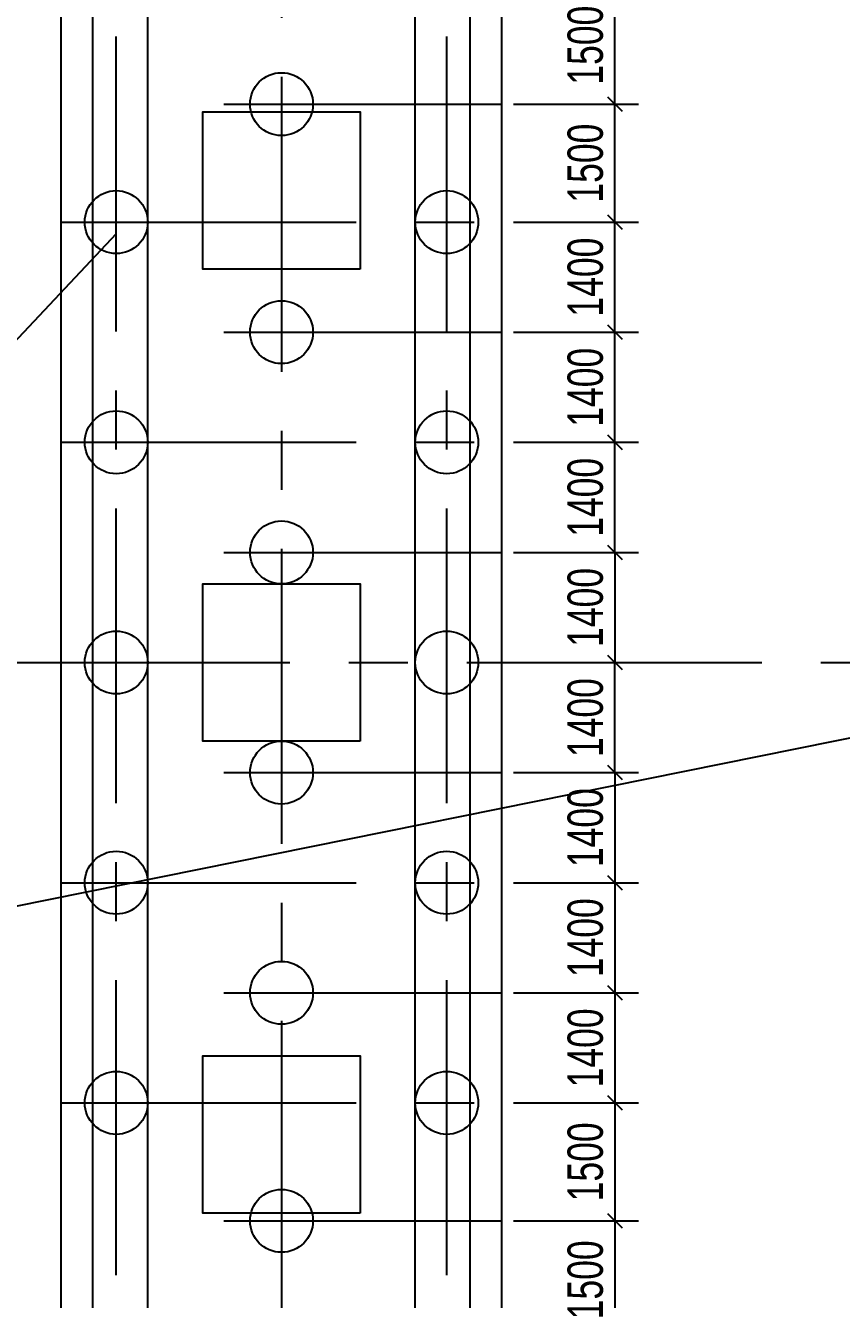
# Model space of a CAD drawing. Extents: x 878294 to 2409453, y -112941 to -40192.
# Drawn here: x 890913 to 897828, y -73858 to -63058 of the extents above; entities that cross this region are included whole.
import ezdxf

# ---------------------------------------------------------------- set-up
doc = ezdxf.new("R2010")
doc.units = 0
doc.header["$LTSCALE"] = 2000
doc.header["$MEASUREMENT"] = 0
doc.linetypes.add('CENTER', pattern=[2, 1.25, -0.25, 0.25, -0.25])
doc.layers.get('0').update_dxf_attribs({"linetype": 'CONTINUOUS'})
doc.layers.get('DEFPOINTS').update_dxf_attribs({"linetype": 'CONTINUOUS'})
for name, color, linetype in [('1', 3, 'CONTINUOUS'), ('6', 1, 'CONTINUOUS'), ('S_02', 151, 'CENTER'), ('S_02_AXIS', 151, 'CENTER'), ('S_05_DIMS', 7, 'CONTINUOUS')]:
    doc.layers.add(name, color=color, linetype=linetype)
doc.layers.add('Not print layer', color=11, linetype='CONTINUOUS', plot=False)
doc.styles.add('KS', font='kstxt.shx', dxfattribs={"width": 0.75, "bigfont": 'kshz.shx'})
doc.dimstyles.new('KS100', dxfattribs={"dimtxt": 300, "dimasz": 120, "dimexe": 200, "dimexo": 100, "dimgap": 100, "dimtad": 1, "dimdec": 0, "dimzin": 14, "dimdsep": 46, "dimtxsty": 'KS', "dimblk": 'ARCHTICK', "dimcen": -900, "dimclrd": 7, "dimclre": 7, "dimclrt": 2, "dimadec": 0, "dimazin": 0, "dimtfac": 1, "dimtdec": 0, "dimtix": 1, "dimtmove": 2, "dimatfit": 2, "dimfxl": 1, "dimtolj": 1, "dimtzin": 14, "dimarcsym": 0})
doc.dimstyles.new('KSDIM1.5', dxfattribs={"dimtxt": 300, "dimasz": 120, "dimexe": 200, "dimexo": 100, "dimgap": 100, "dimtad": 1, "dimdec": 0, "dimlfac": 1.5, "dimzin": 14, "dimdsep": 46, "dimtxsty": 'KS', "dimblk": 'ARCHTICK', "dimblk1": 'OBLIQUE', "dimblk2": 'OBLIQUE', "dimsah": 1, "dimcen": -900, "dimclrd": 7, "dimclre": 7, "dimclrt": 2, "dimadec": 0, "dimazin": 0, "dimtfac": 1, "dimtdec": 0, "dimtix": 1, "dimtmove": 2, "dimatfit": 2, "dimfxl": 200, "dimtolj": 1, "dimtzin": 14, "dimlwd": -3, "dimarcsym": 0})

# ---------------------------------------------------------------- blocks, each defined once
blk = doc.blocks.new('_ArchTick')
at = {"color": 0, "linetype": 'ByBlock', "const_width": 0.3}
blk.add_lwpolyline([(-0.5, -0.5), (0.5, 0.5)], dxfattribs=at)
blk = doc.blocks.new('*D25')
at = {"layer": '1', "color": 7, "lineweight": -2, "transparency": 16777216}
for p, q in [((887404, -59532), (886617, -59018)), ((886122, -61903), (885261, -61525))]:
    blk.add_line(p, q, dxfattribs=at)
blk.add_arc((901083, -68458), 17074, 146.8729, 156.3378, dxfattribs=at)
at = {"layer": 'DEFPOINTS', "color": 0, "transparency": 16777216}
for p in [(887488, -59586), (886292, -59928), (886214, -61943), (901083, -68458)]:
    blk.add_point(p, dxfattribs=at)
at = {"layer": '1', "color": 7, "lineweight": -2, "transparency": 16777216, "xscale": 120, "yscale": 120, "zscale": 120}
for p, rotation in [((886784, -59127), 56.87293049704258), ((885444, -61606), 246.3378077670416)]:
    blk.add_blockref('_ArchTick', p, dxfattribs=dict(at, rotation=rotation))
at = {"layer": '1', "color": 2, "transparency": 16777216, "insert": (885843, -60220), "char_height": 300, "attachment_point": 5, "rotation": 61.6054, "style": 'KS'}
blk.add_mtext('\\A1;9.465°', dxfattribs=at)
blk = doc.blocks.new('*D26')
at = {"layer": '1', "color": 7, "lineweight": -2, "transparency": 16777216}
for p, q in [((886122, -61903), (885261, -61525)), ((885248, -64452), (884336, -64221))]:
    blk.add_line(p, q, dxfattribs=at)
blk.add_arc((901083, -68458), 17074, 156.3378, 165.8027, dxfattribs=at)
at = {"layer": 'DEFPOINTS', "color": 0, "transparency": 16777216}
for p in [(886214, -61943), (885091, -62477), (885345, -64477), (901083, -68458)]:
    blk.add_point(p, dxfattribs=at)
at = {"layer": '1', "color": 7, "lineweight": -2, "transparency": 16777216, "xscale": 120, "yscale": 120, "zscale": 120}
for p, rotation in [((885444, -61606), 66.33780776704143), ((884530, -64270), 255.8026850370405)]:
    blk.add_blockref('_ArchTick', p, dxfattribs=dict(at, rotation=rotation))
at = {"layer": '1', "color": 2, "transparency": 16777216, "insert": (884696, -62838), "char_height": 300, "attachment_point": 5, "rotation": 71.0702, "style": 'KS'}
blk.add_mtext('\\A1;9.465°', dxfattribs=at)
blk = doc.blocks.new('*D27')
at = {"layer": '1', "color": 7, "lineweight": -2, "transparency": 16777216}
for p, q in [((885248, -64452), (884336, -64221)), ((884805, -67110), (883868, -67033))]:
    blk.add_line(p, q, dxfattribs=at)
blk.add_arc((901083, -68458), 17074, 165.8027, 175.2676, dxfattribs=at)
at = {"layer": 'DEFPOINTS', "color": 0, "transparency": 16777216}
for p in [(885345, -64477), (884325, -65188), (884905, -67119), (901083, -68458)]:
    blk.add_point(p, dxfattribs=at)
at = {"layer": '1', "color": 7, "lineweight": -2, "transparency": 16777216, "xscale": 120, "yscale": 120, "zscale": 120}
for p, rotation in [((884530, -64270), 75.80268503704028), ((884067, -67049), 265.2675623070392)]:
    blk.add_blockref('_ArchTick', p, dxfattribs=dict(at, rotation=rotation))
at = {"layer": '1', "color": 2, "transparency": 16777216, "insert": (883995, -65609), "char_height": 300, "attachment_point": 5, "rotation": 80.5351, "style": 'KS'}
blk.add_mtext('\\A1;9.465°', dxfattribs=at)
blk = doc.blocks.new('*D28')
at = {"layer": '1', "color": 7, "lineweight": -2, "transparency": 16777216}
for p, q in [((884805, -69806), (883868, -69883)), ((885248, -72464), (884336, -72695))]:
    blk.add_line(p, q, dxfattribs=at)
blk.add_arc((901083, -68458), 17074, 184.7324, 194.1973, dxfattribs=at)
at = {"layer": 'DEFPOINTS', "color": 0, "transparency": 16777216}
for p in [(901083, -68458), (884905, -69797), (884170, -70801), (885345, -72439)]:
    blk.add_point(p, dxfattribs=at)
at = {"layer": '1', "color": 7, "lineweight": -2, "transparency": 16777216, "xscale": 120, "yscale": 120, "zscale": 120}
for p, rotation in [((884067, -69867), 94.73243957703824), ((884530, -72645), 284.1973168470374)]:
    blk.add_blockref('_ArchTick', p, dxfattribs=dict(at, rotation=rotation))
at = {"layer": '1', "color": 2, "transparency": 16777216, "insert": (884488, -71225), "char_height": 300, "attachment_point": 5, "rotation": 279.4649, "style": 'KS'}
blk.add_mtext('\\A1;9.465°', dxfattribs=at)
blk = doc.blocks.new('*D29')
at = {"layer": '1', "color": 7, "lineweight": -2, "transparency": 16777216}
for p, q in [((885248, -72464), (884336, -72695)), ((886122, -75013), (885261, -75391))]:
    blk.add_line(p, q, dxfattribs=at)
blk.add_arc((901083, -68458), 17074, 194.1973, 203.6622, dxfattribs=at)
at = {"layer": 'DEFPOINTS', "color": 0, "transparency": 16777216}
for p in [(901083, -68458), (885345, -72439), (884786, -73550), (886214, -74973)]:
    blk.add_point(p, dxfattribs=at)
at = {"layer": '1', "color": 7, "lineweight": -2, "transparency": 16777216, "xscale": 120, "yscale": 120, "zscale": 120}
for p, rotation in [((884530, -72645), 104.1973168470375), ((885444, -75310), 293.6621941170372)]:
    blk.add_blockref('_ArchTick', p, dxfattribs=dict(at, rotation=rotation))
at = {"layer": '1', "color": 2, "transparency": 16777216, "insert": (885169, -73916), "char_height": 300, "attachment_point": 5, "rotation": 288.9298, "style": 'KS'}
blk.add_mtext('\\A1;9.465°', dxfattribs=at)
blk = doc.blocks.new('*D30')
at = {"layer": '1', "color": 7, "lineweight": -2, "transparency": 16777216}
for p, q in [((886122, -75013), (885261, -75391)), ((887404, -77384), (886617, -77898))]:
    blk.add_line(p, q, dxfattribs=at)
blk.add_arc((901083, -68458), 17074, 203.6622, 213.1271, dxfattribs=at)
at = {"layer": 'DEFPOINTS', "color": 0, "transparency": 16777216}
for p in [(901083, -68458), (886214, -74973), (885845, -76161), (887488, -77329)]:
    blk.add_point(p, dxfattribs=at)
at = {"layer": '1', "color": 7, "lineweight": -2, "transparency": 16777216, "xscale": 120, "yscale": 120, "zscale": 120}
for p, rotation in [((885444, -75310), 113.6621941170369), ((886784, -77789), 303.1270713870366)]:
    blk.add_blockref('_ArchTick', p, dxfattribs=dict(at, rotation=rotation))
at = {"layer": '1', "color": 2, "transparency": 16777216, "insert": (886283, -76458), "char_height": 300, "attachment_point": 5, "rotation": 298.3946, "style": 'KS'}
blk.add_mtext('\\A1;9.465°', dxfattribs=at)
blk = doc.blocks.new('*D31')
at = {"layer": '1', "color": 7, "lineweight": -2, "transparency": 16777216}
for p, q in [((887404, -77384), (886617, -77898)), ((889058, -79512), (888366, -80148))]:
    blk.add_line(p, q, dxfattribs=at)
blk.add_arc((901083, -68458), 17074, 213.1271, 222.5919, dxfattribs=at)
at = {"layer": 'DEFPOINTS', "color": 0, "transparency": 16777216}
for p in [(901083, -68458), (887488, -77329), (887319, -78562), (889132, -79444)]:
    blk.add_point(p, dxfattribs=at)
at = {"layer": '1', "color": 7, "lineweight": -2, "transparency": 16777216, "xscale": 120, "yscale": 120, "zscale": 120}
for p, rotation in [((886784, -77789), 123.1270713870363), ((888513, -80013), 312.5919486570368)]:
    blk.add_blockref('_ArchTick', p, dxfattribs=dict(at, rotation=rotation))
at = {"layer": '1', "color": 2, "transparency": 16777216, "insert": (887800, -78783), "char_height": 300, "attachment_point": 5, "rotation": 307.8595, "style": 'KS'}
blk.add_mtext('\\A1;9.465°', dxfattribs=at)
blk = doc.blocks.new('_Oblique')
at = {"color": 0, "linetype": 'ByBlock', "lineweight": -2}
blk.add_line((-0.5, -0.5), (0.5, 0.5), dxfattribs=at)
blk = doc.blocks.new('*D59')
at = {"layer": 'DEFPOINTS', "color": 0, "transparency": 16777216}
for p in [(901083, -68458), (886150, -71469)]:
    blk.add_point(p, dxfattribs=at)
at = {"layer": 'S_05_DIMS', "color": 7, "lineweight": -3, "transparency": 16777216}
for p, q in [((901083, -68458), (890800, -70531)), ((886150, -71469), (889396, -70815))]:
    blk.add_line(p, q, dxfattribs=at)
at = {"layer": 'S_05_DIMS', "color": 7, "lineweight": -3, "transparency": 16777216, "xscale": 120, "yscale": 120, "zscale": 120, "rotation": 191.4004260598058}
blk.add_blockref('_Oblique', (886150, -71469), dxfattribs=at)
at = {"layer": 'S_05_DIMS', "color": 2, "transparency": 16777216, "insert": (890098, -70673), "char_height": 300, "attachment_point": 5, "rotation": 11.4004, "style": 'KS'}
blk.add_mtext('\\A1;R22850', dxfattribs=at)
blk = doc.blocks.new('*D63')
at = {"layer": '1', "color": 7, "lineweight": -2, "transparency": 16777216}
blk.add_line((884805, -67110), (883873, -67033), dxfattribs=at)
blk.add_arc((901083, -68458), 17069, 175.2676, 180, dxfattribs=at)
at = {"layer": 'DEFPOINTS', "color": 0, "transparency": 16777216}
for p in [(884905, -67119), (886898, -67284), (884040, -67519), (882653, -68458), (918324, -68458)]:
    blk.add_point(p, dxfattribs=at)
at = {"layer": '1', "color": 7, "lineweight": -2, "transparency": 16777216, "xscale": 120, "yscale": 120, "zscale": 120}
for p, rotation in [((884072, -67050), 85.26756230704477), ((884014, -68458), 270)]:
    blk.add_blockref('_ArchTick', p, dxfattribs=dict(at, rotation=rotation))
at = {"layer": '1', "color": 2, "transparency": 16777216, "insert": (883779, -67743), "char_height": 300, "attachment_point": 5, "rotation": 87.6338, "style": 'KS'}
blk.add_mtext('\\A1;4.732°', dxfattribs=at)
blk = doc.blocks.new('*D64')
at = {"layer": '1', "color": 7, "lineweight": -2, "transparency": 16777216}
for p, q in [((882753, -68458), (884214, -68458)), ((885044, -69786), (883873, -69883))]:
    blk.add_line(p, q, dxfattribs=at)
blk.add_arc((901083, -68458), 17069, 180, 184.7324, dxfattribs=at)
at = {"layer": 'DEFPOINTS', "color": 0, "transparency": 16777216}
for p in [(882653, -68458), (901083, -68458), (884020, -68928), (885143, -69778)]:
    blk.add_point(p, dxfattribs=at)
at = {"layer": '1', "color": 7, "lineweight": -2, "transparency": 16777216, "xscale": 120, "yscale": 120, "zscale": 120}
for p, rotation in [((884014, -68458), 90), ((884072, -69866), 274.7324395770396)]:
    blk.add_blockref('_ArchTick', p, dxfattribs=dict(at, rotation=rotation))
at = {"layer": '1', "color": 2, "transparency": 16777216, "insert": (884278, -69152), "char_height": 300, "attachment_point": 5, "rotation": 272.3662, "style": 'KS'}
blk.add_mtext('\\A1;4.732°', dxfattribs=at)
blk = doc.blocks.new('*D65')
at = {"layer": '1', "color": 7, "lineweight": -2, "transparency": 16777216}
blk.add_line((917360, -67110), (918313, -67032), dxfattribs=at)
blk.add_arc((901083, -68458), 17090, 0, 4.7324, dxfattribs=at)
at = {"layer": 'DEFPOINTS', "color": 0, "transparency": 16777216}
for p in [(917261, -67119), (915267, -67284), (918166, -67988), (882653, -68458), (918324, -68458)]:
    blk.add_point(p, dxfattribs=at)
at = {"layer": '1', "color": 7, "lineweight": -2, "transparency": 16777216, "xscale": 120, "yscale": 120, "zscale": 120}
for p, rotation in [((918114, -67048), 94.73243769295561), ((918172, -68458), 270)]:
    blk.add_blockref('_ArchTick', p, dxfattribs=dict(at, rotation=rotation))
at = {"layer": '1', "color": 2, "transparency": 16777216, "insert": (918407, -67742), "char_height": 300, "attachment_point": 5, "rotation": 272.3662, "style": 'KS'}
blk.add_mtext('\\A1;4.732°', dxfattribs=at)
blk = doc.blocks.new('*D93')
at = {"layer": 'DEFPOINTS', "color": 0, "transparency": 16777216}
for p in [(895049, -68458), (895908, -68458), (894949, -69391)]:
    blk.add_point(p, dxfattribs=at)
at = {"layer": 'S_05_DIMS', "color": 7, "lineweight": -2, "transparency": 16777216}
for p, q in [((895149, -68458), (896108, -68458)), ((895049, -69391), (896108, -69391))]:
    blk.add_line(p, q, dxfattribs=at)
at = {"layer": 'S_05_DIMS', "color": 7, "lineweight": -3, "transparency": 16777216}
blk.add_line((895908, -69391), (895908, -68458), dxfattribs=at)
at = {"layer": 'S_05_DIMS', "color": 7, "lineweight": -3, "transparency": 16777216, "xscale": 120, "yscale": 120, "zscale": 120}
for p, rotation in [((895908, -68458), 90), ((895908, -69391), 270)]:
    blk.add_blockref('_Oblique', p, dxfattribs=dict(at, rotation=rotation))
at = {"layer": 'S_05_DIMS', "color": 2, "transparency": 16777216, "insert": (895658, -68925), "char_height": 300, "attachment_point": 5, "rotation": 90, "style": 'KS'}
blk.add_mtext('\\A1;1400', dxfattribs=at)
blk = doc.blocks.new('*D94')
at = {"layer": 'DEFPOINTS', "color": 0, "transparency": 16777216}
for p in [(894949, -69391), (894949, -70325), (895908, -70325)]:
    blk.add_point(p, dxfattribs=at)
at = {"layer": 'S_05_DIMS', "color": 7, "lineweight": -2, "transparency": 16777216}
for p, q in [((895049, -69391), (896108, -69391)), ((895049, -70325), (896108, -70325))]:
    blk.add_line(p, q, dxfattribs=at)
at = {"layer": 'S_05_DIMS', "color": 7, "lineweight": -3, "transparency": 16777216}
blk.add_line((895908, -69391), (895908, -70325), dxfattribs=at)
at = {"layer": 'S_05_DIMS', "color": 7, "lineweight": -3, "transparency": 16777216, "xscale": 120, "yscale": 120, "zscale": 120}
for p, rotation in [((895908, -69391), 90), ((895908, -70325), 270)]:
    blk.add_blockref('_Oblique', p, dxfattribs=dict(at, rotation=rotation))
at = {"layer": 'S_05_DIMS', "color": 2, "transparency": 16777216, "insert": (895658, -69858), "char_height": 300, "attachment_point": 5, "rotation": 90, "style": 'KS'}
blk.add_mtext('\\A1;1400', dxfattribs=at)
blk = doc.blocks.new('*D95')
at = {"layer": 'DEFPOINTS', "color": 0, "transparency": 16777216}
for p in [(894949, -70325), (894949, -71258), (895908, -71258)]:
    blk.add_point(p, dxfattribs=at)
at = {"layer": 'S_05_DIMS', "color": 7, "lineweight": -2, "transparency": 16777216}
for p, q in [((895049, -70325), (896108, -70325)), ((895049, -71258), (896108, -71258))]:
    blk.add_line(p, q, dxfattribs=at)
at = {"layer": 'S_05_DIMS', "color": 7, "lineweight": -3, "transparency": 16777216}
blk.add_line((895908, -70325), (895908, -71258), dxfattribs=at)
at = {"layer": 'S_05_DIMS', "color": 7, "lineweight": -3, "transparency": 16777216, "xscale": 120, "yscale": 120, "zscale": 120}
for p, rotation in [((895908, -70325), 90), ((895908, -71258), 270)]:
    blk.add_blockref('_Oblique', p, dxfattribs=dict(at, rotation=rotation))
at = {"layer": 'S_05_DIMS', "color": 2, "transparency": 16777216, "insert": (895658, -70791), "char_height": 300, "attachment_point": 5, "rotation": 90, "style": 'KS'}
blk.add_mtext('\\A1;1400', dxfattribs=at)
blk = doc.blocks.new('*D96')
at = {"layer": 'DEFPOINTS', "color": 0, "transparency": 16777216}
for p in [(894949, -71258), (894949, -72191), (895908, -72191)]:
    blk.add_point(p, dxfattribs=at)
at = {"layer": 'S_05_DIMS', "color": 7, "lineweight": -2, "transparency": 16777216}
for p, q in [((895049, -71258), (896108, -71258)), ((895049, -72191), (896108, -72191))]:
    blk.add_line(p, q, dxfattribs=at)
at = {"layer": 'S_05_DIMS', "color": 7, "lineweight": -3, "transparency": 16777216}
blk.add_line((895908, -71258), (895908, -72191), dxfattribs=at)
at = {"layer": 'S_05_DIMS', "color": 7, "lineweight": -3, "transparency": 16777216, "xscale": 120, "yscale": 120, "zscale": 120}
for p, rotation in [((895908, -71258), 90), ((895908, -72191), 270)]:
    blk.add_blockref('_Oblique', p, dxfattribs=dict(at, rotation=rotation))
at = {"layer": 'S_05_DIMS', "color": 2, "transparency": 16777216, "insert": (895658, -71725), "char_height": 300, "attachment_point": 5, "rotation": 90, "style": 'KS'}
blk.add_mtext('\\A1;1400', dxfattribs=at)
blk = doc.blocks.new('*D97')
at = {"layer": 'DEFPOINTS', "color": 0, "transparency": 16777216}
for p in [(894949, -72191), (894949, -73191), (895908, -73191)]:
    blk.add_point(p, dxfattribs=at)
at = {"layer": 'S_05_DIMS', "color": 7, "lineweight": -2, "transparency": 16777216}
for p, q in [((895049, -72191), (896108, -72191)), ((895049, -73191), (896108, -73191))]:
    blk.add_line(p, q, dxfattribs=at)
at = {"layer": 'S_05_DIMS', "color": 7, "lineweight": -3, "transparency": 16777216}
blk.add_line((895908, -72191), (895908, -73191), dxfattribs=at)
at = {"layer": 'S_05_DIMS', "color": 7, "lineweight": -3, "transparency": 16777216, "xscale": 120, "yscale": 120, "zscale": 120}
for p, rotation in [((895908, -72191), 90), ((895908, -73191), 270)]:
    blk.add_blockref('_Oblique', p, dxfattribs=dict(at, rotation=rotation))
at = {"layer": 'S_05_DIMS', "color": 2, "transparency": 16777216, "insert": (895658, -72691), "char_height": 300, "attachment_point": 5, "rotation": 90, "style": 'KS'}
blk.add_mtext('\\A1;1500', dxfattribs=at)
blk = doc.blocks.new('*D98')
at = {"layer": 'DEFPOINTS', "color": 0, "transparency": 16777216}
for p in [(894949, -73191), (894949, -74191), (895908, -74191)]:
    blk.add_point(p, dxfattribs=at)
at = {"layer": 'S_05_DIMS', "color": 7, "lineweight": -2, "transparency": 16777216}
for p, q in [((895049, -73191), (896108, -73191)), ((895049, -74191), (896108, -74191))]:
    blk.add_line(p, q, dxfattribs=at)
at = {"layer": 'S_05_DIMS', "color": 7, "lineweight": -3, "transparency": 16777216}
blk.add_line((895908, -73191), (895908, -74191), dxfattribs=at)
at = {"layer": 'S_05_DIMS', "color": 7, "lineweight": -3, "transparency": 16777216, "xscale": 120, "yscale": 120, "zscale": 120}
for p, rotation in [((895908, -73191), 90), ((895908, -74191), 270)]:
    blk.add_blockref('_Oblique', p, dxfattribs=dict(at, rotation=rotation))
at = {"layer": 'S_05_DIMS', "color": 2, "transparency": 16777216, "insert": (895658, -73691), "char_height": 300, "attachment_point": 5, "rotation": 90, "style": 'KS'}
blk.add_mtext('\\A1;1500', dxfattribs=at)
blk = doc.blocks.new('*D103')
at = {"layer": 'DEFPOINTS', "color": 0, "transparency": 16777216}
for p in [(894949, -67525), (895049, -68458), (895908, -68458)]:
    blk.add_point(p, dxfattribs=at)
at = {"layer": 'S_05_DIMS', "color": 7, "lineweight": -2, "transparency": 16777216}
for p, q in [((895049, -67525), (896108, -67525)), ((895149, -68458), (896108, -68458))]:
    blk.add_line(p, q, dxfattribs=at)
at = {"layer": 'S_05_DIMS', "color": 7, "lineweight": -3, "transparency": 16777216}
blk.add_line((895908, -67525), (895908, -68458), dxfattribs=at)
at = {"layer": 'S_05_DIMS', "color": 7, "lineweight": -3, "transparency": 16777216, "xscale": 120, "yscale": 120, "zscale": 120}
for p, rotation in [((895908, -67525), 90), ((895908, -68458), 270)]:
    blk.add_blockref('_Oblique', p, dxfattribs=dict(at, rotation=rotation))
at = {"layer": 'S_05_DIMS', "color": 2, "transparency": 16777216, "insert": (895658, -67991), "char_height": 300, "attachment_point": 5, "rotation": 90, "style": 'KS'}
blk.add_mtext('\\A1;1400', dxfattribs=at)
blk = doc.blocks.new('*D104')
at = {"layer": 'DEFPOINTS', "color": 0, "transparency": 16777216}
for p in [(894949, -66591), (895908, -66591), (894949, -67525)]:
    blk.add_point(p, dxfattribs=at)
at = {"layer": 'S_05_DIMS', "color": 7, "lineweight": -2, "transparency": 16777216}
for p, q in [((895049, -66591), (896108, -66591)), ((895049, -67525), (896108, -67525))]:
    blk.add_line(p, q, dxfattribs=at)
at = {"layer": 'S_05_DIMS', "color": 7, "lineweight": -3, "transparency": 16777216}
blk.add_line((895908, -67525), (895908, -66591), dxfattribs=at)
at = {"layer": 'S_05_DIMS', "color": 7, "lineweight": -3, "transparency": 16777216, "xscale": 120, "yscale": 120, "zscale": 120}
for p, rotation in [((895908, -66591), 90), ((895908, -67525), 270)]:
    blk.add_blockref('_Oblique', p, dxfattribs=dict(at, rotation=rotation))
at = {"layer": 'S_05_DIMS', "color": 2, "transparency": 16777216, "insert": (895658, -67058), "char_height": 300, "attachment_point": 5, "rotation": 90, "style": 'KS'}
blk.add_mtext('\\A1;1400', dxfattribs=at)
blk = doc.blocks.new('*D105')
at = {"layer": 'DEFPOINTS', "color": 0, "transparency": 16777216}
for p in [(894949, -65658), (895908, -65658), (894949, -66591)]:
    blk.add_point(p, dxfattribs=at)
at = {"layer": 'S_05_DIMS', "color": 7, "lineweight": -2, "transparency": 16777216}
for p, q in [((895049, -65658), (896108, -65658)), ((895049, -66591), (896108, -66591))]:
    blk.add_line(p, q, dxfattribs=at)
at = {"layer": 'S_05_DIMS', "color": 7, "lineweight": -3, "transparency": 16777216}
blk.add_line((895908, -66591), (895908, -65658), dxfattribs=at)
at = {"layer": 'S_05_DIMS', "color": 7, "lineweight": -3, "transparency": 16777216, "xscale": 120, "yscale": 120, "zscale": 120}
for p, rotation in [((895908, -65658), 90), ((895908, -66591), 270)]:
    blk.add_blockref('_Oblique', p, dxfattribs=dict(at, rotation=rotation))
at = {"layer": 'S_05_DIMS', "color": 2, "transparency": 16777216, "insert": (895658, -66125), "char_height": 300, "attachment_point": 5, "rotation": 90, "style": 'KS'}
blk.add_mtext('\\A1;1400', dxfattribs=at)
blk = doc.blocks.new('*D106')
at = {"layer": 'DEFPOINTS', "color": 0, "transparency": 16777216}
for p in [(894949, -64725), (895908, -64725), (894949, -65658)]:
    blk.add_point(p, dxfattribs=at)
at = {"layer": 'S_05_DIMS', "color": 7, "lineweight": -2, "transparency": 16777216}
for p, q in [((895049, -64725), (896108, -64725)), ((895049, -65658), (896108, -65658))]:
    blk.add_line(p, q, dxfattribs=at)
at = {"layer": 'S_05_DIMS', "color": 7, "lineweight": -3, "transparency": 16777216}
blk.add_line((895908, -65658), (895908, -64725), dxfattribs=at)
at = {"layer": 'S_05_DIMS', "color": 7, "lineweight": -3, "transparency": 16777216, "xscale": 120, "yscale": 120, "zscale": 120}
for p, rotation in [((895908, -64725), 90), ((895908, -65658), 270)]:
    blk.add_blockref('_Oblique', p, dxfattribs=dict(at, rotation=rotation))
at = {"layer": 'S_05_DIMS', "color": 2, "transparency": 16777216, "insert": (895658, -65191), "char_height": 300, "attachment_point": 5, "rotation": 90, "style": 'KS'}
blk.add_mtext('\\A1;1400', dxfattribs=at)
blk = doc.blocks.new('*D107')
at = {"layer": 'DEFPOINTS', "color": 0, "transparency": 16777216}
for p in [(894949, -63725), (895908, -63725), (894949, -64725)]:
    blk.add_point(p, dxfattribs=at)
at = {"layer": 'S_05_DIMS', "color": 7, "lineweight": -2, "transparency": 16777216}
for p, q in [((895049, -63725), (896108, -63725)), ((895049, -64725), (896108, -64725))]:
    blk.add_line(p, q, dxfattribs=at)
at = {"layer": 'S_05_DIMS', "color": 7, "lineweight": -3, "transparency": 16777216}
blk.add_line((895908, -64725), (895908, -63725), dxfattribs=at)
at = {"layer": 'S_05_DIMS', "color": 7, "lineweight": -3, "transparency": 16777216, "xscale": 120, "yscale": 120, "zscale": 120}
for p, rotation in [((895908, -63725), 90), ((895908, -64725), 270)]:
    blk.add_blockref('_Oblique', p, dxfattribs=dict(at, rotation=rotation))
at = {"layer": 'S_05_DIMS', "color": 2, "transparency": 16777216, "insert": (895658, -64225), "char_height": 300, "attachment_point": 5, "rotation": 90, "style": 'KS'}
blk.add_mtext('\\A1;1500', dxfattribs=at)
blk = doc.blocks.new('*D108')
at = {"layer": 'DEFPOINTS', "color": 0, "transparency": 16777216}
for p in [(894949, -62725), (895908, -62725), (894949, -63725)]:
    blk.add_point(p, dxfattribs=at)
at = {"layer": 'S_05_DIMS', "color": 7, "lineweight": -2, "transparency": 16777216}
for p, q in [((895049, -62725), (896108, -62725)), ((895049, -63725), (896108, -63725))]:
    blk.add_line(p, q, dxfattribs=at)
at = {"layer": 'S_05_DIMS', "color": 7, "lineweight": -3, "transparency": 16777216}
blk.add_line((895908, -63725), (895908, -62725), dxfattribs=at)
at = {"layer": 'S_05_DIMS', "color": 7, "lineweight": -3, "transparency": 16777216, "xscale": 120, "yscale": 120, "zscale": 120}
for p, rotation in [((895908, -62725), 90), ((895908, -63725), 270)]:
    blk.add_blockref('_Oblique', p, dxfattribs=dict(at, rotation=rotation))
at = {"layer": 'S_05_DIMS', "color": 2, "transparency": 16777216, "insert": (895658, -63225), "char_height": 300, "attachment_point": 5, "rotation": 90, "style": 'KS'}
blk.add_mtext('\\A1;1500', dxfattribs=at)

msp = doc.modelspace()

# ---------------------------------------------------------------- linework, layer by layer
at = {"layer": '6'}
for centre in [(893082.57, -63724.64), (891682.57, -64724.64), (894482.57, -64724.64), (893082.57, -65657.98), (891682.57, -66591.31), (894482.57, -66591.31), (893082.57, -67524.64), (891682.57, -68457.98), (894482.57, -68457.98), (893082.57, -69391.31), (891682.57, -70324.64), (894482.57, -70324.64), (893082.57, -71257.98), (891682.57, -72191.31), (894482.57, -72191.31), (893082.57, -73191.31)]:
    msp.add_circle(centre, 266.67, dxfattribs=at)
at = {"layer": 'Not print layer', "lineweight": -2}
for p, q in [((894215.9, -81389.23), (894215.9, -55526.73)), ((894682.57, -81389.23), (894682.57, -55526.73)), ((894949.23, -81302.04), (894949.23, -55613.91)), ((891949.23, -81182.97), (891949.23, -55790.6)), ((891482.57, -79516.31), (891482.57, -57399.64)), ((891215.9, -78716.47), (891215.9, -58199.48))]:
    msp.add_line(p, q, dxfattribs=at)
for points in [[(893749.23, -65124.64), (892415.9, -65124.64), (892415.9, -63791.31), (893749.23, -63791.31)], [(893749.23, -69124.64), (892415.9, -69124.64), (892415.9, -67791.31), (893749.23, -67791.31)], [(893749.23, -73124.64), (892415.9, -73124.64), (892415.9, -71791.31), (893749.23, -71791.31)]]:
    msp.add_lwpolyline(points, close=True, dxfattribs=at)
at = {"layer": 'Not print layer'}
msp.add_circle((901082.57, -68457.98), 16233.33, dxfattribs=at)
for radius, start, end in [(15466.67, 129.959157, 230.040843), (15000, 131.469573, 228.530427), (14233.33, 133.884624, 226.115376)]:
    msp.add_arc((901082.57, -68457.98), radius, start, end, dxfattribs=at)
at = {"layer": 'S_02', "lineweight": -2}
for p, q in [((894482.57, -85651.76), (894482.57, -54728.65)), ((893082.57, -55494.39), (893082.57, -86231.18)), ((891682.57, -85651.76), (891682.57, -56470.71)), ((891215.9, -64724.64), (894949.23, -64724.64)), ((891215.9, -66591.31), (894949.23, -66591.31)), ((882653.13, -68457.98), (918593.02, -68457.98)), ((891215.9, -70324.64), (894949.23, -70324.64)), ((891215.9, -72191.31), (894949.23, -72191.31))]:
    msp.add_line(p, q, dxfattribs=at)
at = {"layer": 'S_02'}
msp.add_circle((901082.57, -68457.98), 15233.33, dxfattribs=at)
at = {"layer": 'S_02_AXIS'}
for p, q in [((892594.8, -63724.64), (894949.23, -63724.64)), ((892594.8, -65657.98), (894949.23, -65657.98)), ((892594.8, -67524.64), (894949.23, -67524.64)), ((892594.8, -69391.31), (894949.23, -69391.31)), ((892594.8, -71257.98), (894949.23, -71257.98)), ((892594.8, -73191.31), (894949.23, -73191.31))]:
    msp.add_line(p, q, dxfattribs=at)
at = {"layer": 'S_05_DIMS'}
msp.add_line((891682.57, -64824.42), (890677.15, -65891.23), dxfattribs=at)

# ---------------------------------------------------------------- dimensions: what is measured, and where the dimension line sits
at = {"layer": '1'}
for base, p1, p2, picture, middle in [((886292.17, -59928.34), (887487.79, -59586.5), (886214.01, -61942.83), '*D25', (885843.05, -60219.84)), ((885090.88, -62476.63), (886214.01, -61942.83), (885345.05, -64476.56), '*D26', (884695.8, -62838.02)), ((884324.99, -65187.78), (885345.05, -64476.56), (884904.57, -67118.68), '*D27', (883994.72, -65609.22)), ((884020.46, -68927.85), (882653.13, -68457.98), (885143.2, -69777.52), '*D64', (884278.33, -69152.36)), ((884170.41, -70800.94), (884904.57, -69797.27), (885345.05, -72439.39), '*D28', (884487.92, -71224.51)), ((884785.93, -73550.13), (885345.05, -72439.39), (886214.01, -74973.12), '*D29', (885168.76, -73915.72)), ((885845.15, -76160.68), (886214.01, -74973.12), (887487.79, -77329.45), '*D30', (886282.89, -76458.34)), ((887319.24, -78561.5), (887487.79, -77329.45), (889131.71, -79444.25), '*D31', (887799.97, -78783.13))]:
    dim = msp.add_angular_dim_3p(base=base, center=(901082.57, -68457.98), p1=p1, p2=p2, dimstyle='KS100', override={"dimadec": 3}, dxfattribs=at)
    dim.commit()
    dim.dimension.update_dxf_attribs({"geometry": picture, "text_midpoint": middle})
for base, line2, picture, middle in [((884039.8626, -67518.5793), ((886897.7566, -67283.6864), (884904.5749, -67118.681)), '*D63', (883778.7591, -67742.9509)), ((918165.7526, -67987.5187), ((915267.3757, -67283.6864), (917260.5574, -67118.681)), '*D65', (918407.4446, -67742.0801))]:
    dim = msp.add_angular_dim_2l(base=base, line1=((882653.1312, -68457.9754), (918323.6304, -68457.9754)), line2=line2, dimstyle='KS100', override={"dimadec": 3}, dxfattribs=at)
    dim.commit()
    dim.dimension.update_dxf_attribs({"geometry": picture, "text_midpoint": middle})
at = {"layer": 'S_05_DIMS'}
for base, p1, p2, angle, picture, middle in [((895908.22, -62724.64), (894949.23, -63724.64), (894949.23, -62724.64), 270, '*D108', (895658.22, -63224.64)), ((895908.22, -63724.64), (894949.23, -64724.64), (894949.23, -63724.64), 270, '*D107', (895658.22, -64224.64)), ((895908.22, -64724.64), (894949.23, -65657.98), (894949.23, -64724.64), 270, '*D106', (895658.22, -65191.31)), ((895908.22, -65657.98), (894949.23, -66591.31), (894949.23, -65657.98), 270, '*D105', (895658.22, -66124.64)), ((895908.22, -66591.31), (894949.23, -67524.64), (894949.23, -66591.31), 270, '*D104', (895658.22, -67057.98)), ((895908.22, -68457.98), (894949.23, -67524.64), (895049.23, -68457.98), 270, '*D103', (895658.22, -67991.31)), ((895908.22, -68457.98), (894949.23, -69391.31), (895049.23, -68457.98), 90, '*D93', (895658.22, -68924.64)), ((895908.22, -70324.64), (894949.23, -69391.31), (894949.23, -70324.64), 90, '*D94', (895658.22, -69857.98)), ((895908.22, -71257.98), (894949.23, -70324.64), (894949.23, -71257.98), 90, '*D95', (895658.22, -70791.31)), ((895908.22, -72191.31), (894949.23, -71257.98), (894949.23, -72191.31), 90, '*D96', (895658.22, -71724.64)), ((895908.22, -73191.31), (894949.23, -72191.31), (894949.23, -73191.31), 90, '*D97', (895658.22, -72691.31)), ((895908.22, -74191.31), (894949.23, -73191.31), (894949.23, -74191.31), 90, '*D98', (895658.22, -73691.31))]:
    dim = msp.add_linear_dim(base=base, p1=p1, p2=p2, angle=angle, dimstyle='KSDIM1.5', dxfattribs=at)
    dim.commit()
    dim.dimension.update_dxf_attribs({"geometry": picture, "text_midpoint": middle})
dim = msp.add_radius_dim(center=(901082.57, -68457.98), mpoint=(886149.79, -71469.07), dimstyle='KSDIM1.5', dxfattribs=at)
dim.commit()
dim.dimension.update_dxf_attribs({"geometry": '*D59', "text_midpoint": (890097.83, -70672.97), "dimtype": 164})

doc.saveas('drawing.dxf')
